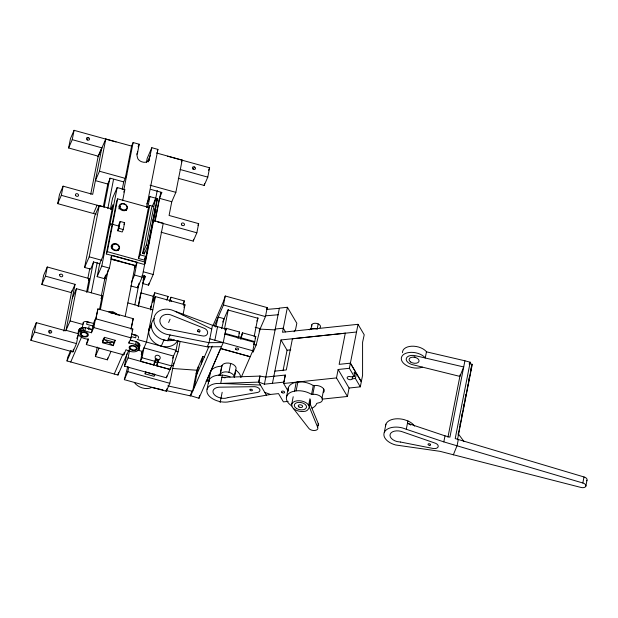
<?xml version="1.0" encoding="UTF-8"?>
<svg xmlns="http://www.w3.org/2000/svg" width="618" height="618" viewBox="0 0 618 618"><rect width="100%" height="100%" fill="white"/><g stroke="black" fill="none" stroke-linecap="round" stroke-linejoin="round"><path stroke-width="0.93" d="M151.425 327.022L151.541 323.716L148.884 329.827L148.768 333.133A15.427 12.368 23.5 0 0 161.275 346.157A15.427 12.368 23.5 0 0 177.335 341.036M253.264 350.267L253.071 352.121L256.153 345.037L260.209 328.66L255.164 327.262M224.844 334.5L225.925 329L212.492 325.269L171.464 309.888A15.427 12.368 23.5 0 0 154.083 317.768A15.427 12.368 23.5 0 0 166.196 334.23L209.062 342.681L223.245 342.565L252.816 350.769L254.485 342.333L224.913 334.129M148.93 160.649L151.827 147.702L157.93 149.401L146.505 207.656M190.661 395.744L198.988 398.247L223.245 342.565L224.821 334.639M149.618 159.073L147.733 161.398A6.628 5.315 23.5 0 1 143.353 162.21L141.445 161.677A6.628 5.315 23.5 0 1 137.814 158.656L136.987 155.582L139.235 144.226L133.133 142.549L131.588 146.095L125.253 178.363L99.467 171.232L95.388 180.611L107.787 184.033L110.321 178.208L123.716 181.908L126.798 174.817M208.706 381.414L208.915 380.356M210.197 373.836L210.645 371.503A15.427 9.077 11.1 0 1 221.229 366.227L222.063 365.501A7.231 4.256 11.1 0 1 230.715 363.454A7.231 4.256 11.1 0 1 235.921 369.332L234.361 377.297M78.78 331.804L76.485 343.593L72.878 351.905L30.9 340.317L32.723 330.978L36.338 322.666L65.925 330.823L75.048 284.334L45.469 276.161L41.854 284.473L71.433 292.654L75.048 284.334M30.9 340.317L34.515 332.005L36.338 322.666M178.278 178.301L204.172 185.446L204.535 183.577M204.172 185.446L207.787 177.127L209.61 167.795L167.632 156.207M198.988 398.247L199.521 395.535M41.854 284.473L43.654 275.311L47.269 266.999L89.239 278.602L86.543 292.337M96.145 214.261L57.706 203.646L59.506 194.485L63.121 186.165L92.7 194.346L101.816 147.849L72.236 139.66L68.621 147.972L98.2 156.169L101.816 147.849M68.621 147.972L70.46 138.641L74.075 130.321L116.037 141.939M45.469 276.161L47.269 266.999M57.706 203.646L61.321 195.327L63.121 186.165M72.236 139.66L74.075 130.321M90.738 194.214L98.2 156.169M63.886 331.124L71.788 290.815M78.432 333.743L66.026 330.313L70.104 320.935L76.431 288.691L102.217 295.821L99.506 309.657M99.467 171.232L105.794 138.988L131.588 146.095M100.039 263.786L93.712 262.04L90.63 269.131L84.596 267.463L94.654 216.145L99.282 205.5L112.561 209.178M128.853 350.004L117.968 375.041L66.999 360.951L67.702 357.358L70.63 350.622M84.596 267.463L89.216 256.825L99.282 205.5M72.878 351.905L73.411 349.216M87.926 278L89.757 268.629M86.327 344.558L88.59 339.352C84.056 338.819 75.504 336.462 78.903 330.027C81.375 325.145 88.405 328.614 92.097 329.479L93.928 322.256L95.512 318.718L132.816 329.031L131.078 337.884L128.876 343.106C145.771 344.697 138.741 356.71 126.01 349.695L123.747 354.902L86.327 344.558L88.104 338.672M78.262 333.318L79.274 329.162M103.299 206.93L107.787 184.033M78.625 332.445L79.374 331.711L80.023 328.428M87.547 291.897L93.48 261.646M104.118 207.432L109.865 178.131M79.374 331.711L80.456 331.163L81.097 327.88M81.028 334.083L81.483 331.766M82.202 328.104L83.275 322.611M80.456 331.163L81.792 330.839L82.433 327.555M81.792 330.839L83.291 330.761L83.94 327.478M91.294 292.801L97.204 262.65M107.81 208.575L113.542 179.367M83.291 330.761L84.859 330.939L85.508 327.656M110.776 257.945L111.928 255.296L109.417 268.119L104.79 278.757L97.165 276.648L99.722 263.616L102.804 256.524L112.97 204.697L110.916 209.425M110.421 209.069L112.553 198.193L117.181 187.555L124.805 189.664L122.65 200.657M87.416 334.825L87.779 332.994M88.498 329.332L89.031 326.59M97.165 276.648L101.792 266.01L117.181 187.555M154.824 211.704L155.829 209.402L145.469 262.202L144.465 264.512L106.304 253.959L116.663 201.159L117.659 198.849L149.463 207.64M106.304 253.959L107.308 251.657L117.659 198.849M84.859 330.939L91.456 332.762L92.097 329.479M91.456 332.762L93.774 327.571L95.512 318.718M95.666 319.267L97.914 308.907L133.194 318.664L131.155 329.054M95.875 319.305L97.914 308.907M104.882 277.042L104.828 278.988M101.406 295.636L105.523 275.033M122.217 189.541L123.716 181.908M100.386 309.494L108.135 269.981M123.87 189.741L133.133 142.549M117.775 230.769L119.119 223.894L120.186 221.453L124.62 222.673L123.268 229.548L122.209 231.997L117.775 230.769L118.841 228.328L120.186 221.453M118.308 229.548L119.653 222.673M111.024 351.387L107.354 359.83L95.373 356.516L97.227 347.084M103.314 339.004L102.588 342.696L113.287 345.655L115.133 340.286L104.434 337.328L102.997 340.649M104.434 337.328L102.588 342.696L114.732 342.341L104.033 339.382L113.287 345.655L113.689 343.6M107.354 359.83L107.725 357.946M125.184 316.354L135.149 265.547M111.039 259.019L135.551 265.547L134.523 267.911M131.325 282.426L134.531 275.056L137.041 262.233L112.862 255.551M147.764 207.594L149.919 196.601L157.544 198.71L154.206 215.728M154.786 209.309L155.744 207.107L146.064 256.47L144.473 260.139L138.455 258.478L148.135 209.116L149.734 205.446L153.171 206.397M138.455 258.478L140.047 254.809L149.734 205.446M117.968 375.041L118.494 372.345M142.642 253.442L151.541 208.057L155.234 199.568L156.848 200.008L147.941 245.4L144.249 253.89L142.642 253.442L146.327 244.952L155.234 199.568M123.747 354.902L124.226 352.438M130.753 285.933L137.528 287.803L137.899 285.941M144.249 253.89L144.62 251.997M134.824 304.836L139.073 283.168M155.589 198.934L157.258 190.452M130.946 329.015L133.194 318.664M144.473 260.139L145.014 257.351M128.876 343.106L129.201 341.46M170.421 367.602L170.05 369.471L156.725 365.771L157.25 363.09L159.174 359.437A2.65 2.124 23.5 0 0 159.753 356.462A2.65 2.124 23.5 0 0 156.161 355.466A2.65 2.124 23.5 0 0 155.574 358.44L155.35 361.437L153.812 364.968L140.471 361.298L142.016 357.752L143.948 347.903L173.527 356.076L171.595 365.926L166.435 377.791L124.465 366.165L126.868 353.921M144.465 264.512L145.021 261.677M137.528 287.803L142.155 277.165L145.122 262.047M145.493 260.155L145.863 258.262M146.79 253.534L147.717 248.807M148.644 244.087L149.571 239.359M151.055 231.796L151.425 229.904M152.909 222.341L153.279 220.456M143.075 280.726L143.971 276.146M124.465 366.165L128.081 357.861L129.664 349.796M138.131 306.598L140.827 292.862L153.604 296.393M154.886 221.19L159.374 198.301L161.908 192.468L150.954 189.44M138.517 305.987L144.45 275.736M155.087 221.522L160.834 192.221M173.774 363.021L169.796 383.299L166.335 391.271L124.349 379.668L127.764 366.582M124.349 379.668L127.818 371.688L128.722 367.092M135.466 344.929L136.114 341.646L130.344 340.047M142.001 275.389L145.616 276.385L142.534 283.477L148.575 285.145L148.93 283.314M136.833 345.562L137.482 342.279L136.114 341.646M137.953 346.366L138.602 343.083L137.482 342.279M138.756 347.277L139.398 343.994L138.602 343.083M148.575 285.145L153.194 274.508L163.26 223.191L152.507 220.224M138.811 350.051L139.822 344.96L139.398 343.994M139.197 349.185L139.822 344.96M140.471 361.298L142.41 351.426L137.984 350.205M150.529 310.027L153.225 296.308L154.763 292.762L168.096 296.447L167.184 299.251A2.65 2.124 23.5 0 0 166.342 300.016M156.393 152.947L182.171 160.101L175.852 192.345L171.773 201.723L169.077 215.458L198.656 223.639L196.856 232.801L193.241 241.113L161.012 232.198M154.763 292.762L152.862 302.434L155.404 296.601L184.975 304.782L182.99 314.933M155.404 296.601L146.481 342.071L141.661 353.164M145.114 373.844L145.887 372.075L154.879 374.562L154.106 376.331L145.114 373.844L145.57 371.534M153.812 364.968L154.338 362.287M154.261 375.559L154.562 374.021M156.725 365.771L158.787 359.56M169.718 301.7L171.008 297.25L184.342 300.935L183.476 305.338M193.241 241.113L193.604 239.282M166.435 377.791L166.806 375.922M166.335 391.271L166.806 388.838M172.6 358.201L176.06 350.244L177.829 341.244M171.541 365.362L173.225 365.825L178.084 351.827L180.101 341.569L177.575 340.866M204.488 356.988L202.766 356.509L196.787 370.236L192.631 391.318L190.622 395.929L165.802 390.499M194.176 387.772L198.332 366.69M201.283 364.025L202.766 356.509M212.492 325.269L209.062 342.681L207.246 346.845L168.281 339.089A15.427 12.368 23.5 0 0 171.178 339.035M214.245 326.234L223.484 304.983L225.246 296.007L267.223 307.609L265.462 316.594L259.127 331.163M207.061 389.278L210.645 371.503M224.404 329.317L228.289 309.494M226.196 328.297L225.191 333.426L238.517 337.111L239.521 332.02L226.196 328.297L225.47 329.966M208.529 383.345A15.427 9.077 11.1 0 1 219.498 375.08L220 375.095L221.738 366.242M220 375.095L222.063 365.501M230.105 376.918A15.427 9.077 11.1 0 0 222.333 375.118L220.703 383.43L216.818 383.461A15.427 9.077 11.1 0 0 207.772 394.106A15.427 9.077 11.1 0 0 227.324 402.048L270.491 394.462L278.533 393.612L283.407 401.87L288.181 401.368M220.139 402.581L222.163 392.283M228.977 372.306L230.715 363.454M240.796 338.919L242.434 332.832L255.775 336.47L254.763 341.607L253.674 344.11M240.896 339.158L242.434 332.832M234.207 377.158L235.597 370.074L236.014 370.313A15.427 9.077 11.1 0 1 240.672 377.351M254.16 336.547L257.868 317.667M273.859 376.231L265.81 377.088L259.884 376.084L258.695 382.109L266.482 395.311M260.417 385.037L220.703 383.43L258.849 382.102L260.039 376.076M258.849 382.102L264.419 384.18L279.367 308.127L287.416 307.277L296.833 323.26L295.535 329.68L294.068 331.781M264.419 384.18L272.461 383.33L280.997 339.946L356.516 332.013M287.416 307.277L282.511 332.252L358.031 324.319L364.218 334.801L362.581 342.295L362.581 375.304L360.317 386.837L349.077 388.027L338.139 369.487L349.379 368.297L354.307 376.656L350.815 376.795A2.65 1.56 11.1 0 0 347.355 377.165A2.65 1.56 11.1 0 0 348.683 379.413A2.65 1.56 11.1 0 0 352.144 379.05L352.77 376.254M283.036 370.7L287.069 350.228L280.997 339.946M288.204 391.225L283.647 383.5L285.3 375.056L273.851 376.269M285.307 375.026L283.909 382.125L272.461 383.33M286.551 396.787L288.289 387.934M291.735 404.203L293.195 396.725M294.547 391.171L296.2 382.179M292.02 406.057A15.427 9.077 11.1 0 1 292.638 391.557L296.13 390.854L297.868 382.001A15.427 9.077 11.1 0 1 312.924 385.338L314.539 385.477A7.231 4.256 11.1 0 1 322.279 387.509A7.231 4.256 11.1 0 1 323.623 392.391M310.908 329.379L311.804 324.798M317.127 329.425L318.208 323.932M308.645 405.261A8.907 5.245 11.1 0 0 297.266 400.773A8.907 5.245 11.1 0 0 292.214 406.992L308.552 428.019A4.898 2.881 11.1 0 0 314.801 430.491A4.898 2.881 11.1 0 0 317.582 427.069L308.645 405.261L309.927 398.718M323.762 389.116L322.032 397.969A7.231 4.256 11.1 0 0 312.801 394.33L311.542 394.462L313.28 385.609M310.537 399.769C309.726 404.28 310.027 411.542 303.585 411.48C299.939 411.758 296.092 410.8 293.311 408.351M309.966 403.732L310.306 402.009M312.801 394.33L314.539 385.477M317.582 427.069L318.262 423.6L309.857 403.214M321.993 399.151L347.424 396.47L336.486 377.922L338.139 369.487M345.284 333.195L339.143 364.35L350.383 363.175L361.329 381.708L356.385 373.396L354.052 373.627M349.379 368.297L358.031 324.319M347.424 396.47L349.077 388.027M354.307 376.656L355.311 371.565L350.383 363.168M360.317 386.837L355.389 378.486L356.385 373.396M587 480.232L585.818 486.266A4.04 2.379 11.1 0 1 581.02 487.455L439.993 451.325L395.659 444.983A15.427 9.077 11.1 0 1 384.272 432.515L385.902 424.203M585.818 486.266A4.04 2.379 11.1 0 0 582.828 482.998L443.817 441.885L406.289 429.271L407.919 420.958L404.195 419.645A15.427 9.077 11.1 0 0 385.508 426.536M402.503 352.7A12.939 7.617 11.1 0 1 411.557 346.219A12.939 7.617 11.1 0 1 426.119 351.356L426.459 351.843L425.246 358L424.914 357.513A12.939 7.617 11.1 0 0 407.308 352.824A12.939 7.617 11.1 0 0 403.222 362.921A12.939 7.617 11.1 0 0 420.827 367.617L422.248 367.092M443.817 441.885L444.999 435.852L407.471 423.237A15.427 9.077 11.1 0 1 410.7 425.045M447.934 437.25L460.225 374.639M426.459 351.843L464.914 360.796L449.927 437.165L444.999 435.852M464.914 360.796L470.198 362.21L455.211 438.579L584.01 476.965A4.04 2.379 11.1 0 1 586.629 480.781M458.17 434.099L458.541 432.206M460.016 424.651L460.387 422.766M461.87 415.211L462.241 413.318M463.168 408.598L464.095 403.878M465.022 399.158L465.949 394.438M467.432 386.883L467.803 384.991M468.722 380.271L469.649 375.551M470.576 370.831L471.503 366.111M458.185 435.095L471.704 366.165M457.49 439.699L472.276 364.334L469.178 363.477M458.324 439.406L457.142 445.439L453.318 454.887M582.828 482.998L584.01 476.965M146.358 162.596L147.208 158.339L151.827 147.702M223.245 342.565L214.886 340.24L217.559 326.675M215.752 327.061L218.231 317.057L224.125 318.687L221.646 328.691M469.278 364.512L470.198 362.21M132.067 330.815L132.816 329.031M181.437 161.808L182.171 160.101M87.161 140.031L88.328 137.551A1.615 1.298 23.5 0 1 89.247 139.792A1.615 1.298 23.5 0 1 86.613 139.243A1.615 1.298 23.5 0 1 87.918 137.466L88.25 137.536M98.1 156.678L105.794 138.988M93.496 213.527L97.103 205.215M49.255 332.886L50.336 330.391M72.352 298.069L76.431 288.691M138.092 146.845L139.235 144.226M136.717 154.261L137.744 151.897M123.739 192.113L124.805 189.664M109.131 227.339L110.668 223.816L118.98 226.111M88.513 280.263L89.239 278.602M147.563 161.677L150.305 155.365M148.274 161.87L148.961 160.294M123.909 224.303L124.62 222.673M157.312 150.823L157.93 149.401M66.999 360.951L71.503 350.591M76.756 338.502L78.262 335.049M70.722 361.978L81.607 336.941M100.981 298.664L102.217 295.821M146.713 203.971L149.919 196.601M156.107 201.707L156.848 200.008M156.833 200.348L157.544 198.71M112.283 313.573L112.97 311.997L113.921 312.275A6.628 5.315 23.5 0 1 116.717 314.199M95.373 356.516L99.042 348.073M134.253 268.058L135.28 265.694L111.024 259.228M135.504 265.779L137.041 262.233M114.052 342.774L115.133 340.286M193.125 169.324L194.523 166.937A1.615 1.298 23.5 0 1 195.041 169.216A1.615 1.298 23.5 0 1 192.468 168.328A1.615 1.298 23.5 0 1 194.129 166.798L194.207 166.829M114.245 374.014L122.882 354.153M208.521 170.282L209.61 167.795M150.344 307.949L151.425 305.454M150.576 307.702L151.325 305.98M151.487 325.215L148.606 331.263M141.221 354.438L142.31 351.943M197.93 225.3L198.656 223.639M167.331 298.208L168.096 296.447M169.479 300.765L171.008 297.25M168.629 322.511L170.066 319.212M161.275 346.157L163.932 340.039M154.724 361.399L155.875 358.757M155.373 362.218L156.462 359.722M183.106 303.77L184.342 300.935M170.097 334.925L167.594 340.665L163.693 339.97M183.894 307.277L184.975 304.782M225.246 296.007L223.276 301.939L212.978 325.624M196.138 373.542L197.683 369.997M196.848 374.207L208.899 346.559M190.105 395.767L192.113 391.155L192.631 391.318L212.298 346.173M222.673 322.024L227.911 309.981L258.108 318.332L256.918 321.066M225.199 330.661L225.925 329M237.984 338.347L238.517 337.111M266.489 309.294L267.223 307.609M255.049 338.146L255.775 336.47M241.375 377.034L252.816 350.769M238.988 333.241L239.521 332.02M471.889 365.223L472.276 364.334M139.452 346.768L139.838 345.902M119.251 207.455L119.691 206.906M119.737 206.852L120.41 206.404M157.25 363.09L157.636 362.967A2.65 2.124 23.5 0 0 158.123 362.642M197.466 331.379L197.698 331.31A1.29 1.035 23.5 0 1 198.934 331.673L199.15 331.905A1.29 1.035 23.5 0 1 199.305 332.175M297.868 382.001L294.377 382.704A15.427 9.077 11.1 0 0 288.189 390.321M275.257 329.039L283.307 328.189L285.524 331.943M345.253 333.202L292.414 338.78L286.312 369.927L274.856 371.132M287.069 350.228L290.746 349.842M354.052 372.631L355.852 372.438M283.647 383.5L336.486 377.922M352.268 378.811L355.389 378.486M266.93 309.402L279.483 308.328M265.67 315.821L278.224 314.747M264.767 392.391L270.491 394.462M225.076 377.837A15.427 9.077 11.1 0 0 221.885 377.405L259.884 376.084M207.246 346.845L221.437 346.729M218.455 375.149L222.333 375.118M205.941 381.151L209.618 381.175M221.885 377.405L225.67 377.552M259.931 329.131L275.164 329.896M172.128 368.459L196.787 370.236M167.81 385.895L192.113 391.155M162.998 389.896L151.781 387.463L149.015 388.343A12.939 10.375 23.5 0 1 134.376 382.565M112.97 311.997L112.005 311.742A6.628 5.315 23.5 0 0 108.783 312.005M137.273 339.514L176.06 350.244M180.047 169.479L207.787 177.127M150.058 185.222L175.852 192.345M159.374 198.301L171.773 201.723M61.321 195.327L102.41 206.682M157.621 221.947L196.856 232.801M118.841 228.328L123.268 229.548M146.327 244.952L147.941 245.4M140.047 254.809L146.064 256.47M107.308 251.657L145.469 262.202M111.31 258.88L121.004 261.553M89.216 256.825L101.607 260.248M143.337 271.781L153.194 274.508M101.792 266.01L109.417 268.119M134.531 275.056L142.155 277.165M223.484 304.983L265.462 316.594M127.941 302.936L152.808 309.811M241.437 337.922L254.763 341.607M253.627 344.334L256.153 345.037M209.819 338.842L214.886 340.24M110.352 312.847L113.117 313.612M114.956 314.122L119.568 315.396M94.554 323.747L87.146 321.7L86.644 324.265L93.905 326.273M131.534 333.967L136.161 335.25L135.659 337.814L131.124 336.563M93.774 327.571L131.078 337.884M175.558 351.132L178.084 351.827M87.826 328.56L92.368 329.819M130.491 340.356L132.306 340.858M142.016 357.752L155.35 361.437M158.262 362.241L171.595 365.926M34.515 332.005L76.485 343.593M128.081 357.861L170.05 369.471M208.822 380.472L206.968 379.962L220.626 348.552L250.205 356.725L220.672 348.49M127.818 371.688L169.796 383.299M70.104 320.935L82.997 324.512M406.289 429.271L402.565 427.957A15.427 9.077 11.1 0 0 384.272 432.515M175.195 311.41L211.742 329.07M311.542 394.462L311.186 394.191A15.427 9.077 11.1 0 0 296.13 390.854M170.483 299.939L170.784 300.248A2.65 2.124 23.5 0 1 171.256 301.368M458.571 434.207L463.948 441.491M78.903 330.027L78.942 330.978M318.262 423.6A4.898 2.881 11.1 0 1 318.17 425.825M322.032 397.969A7.231 4.256 11.1 0 1 317.93 403.013L316.655 403.461A15.427 9.077 11.1 0 1 312.098 408.112M241.545 336.771A2.65 1.56 11.1 0 1 238.394 336.656M220.325 374.346A7.231 4.256 11.1 0 1 228.057 372.09A7.231 4.256 11.1 0 1 234.4 377.088M319.931 327.756A4.457 2.619 11.1 0 0 319.521 324.767A4.457 2.619 11.1 0 0 314.863 323.276L313.805 323.423A4.457 2.619 11.1 0 0 311.851 326.18M309.224 329.819A6.466 3.808 11.1 0 1 316.354 328.853M174.284 339.699A15.427 12.368 23.5 0 1 155.342 334.941A15.427 12.368 23.5 0 1 154.268 318.579M407.919 420.958A15.427 9.077 11.1 0 1 414.616 426.111M415.366 357.096A5.075 2.99 11.1 0 1 414.068 356.841M155.218 358.811A2.65 2.124 23.5 0 1 158.54 360.541M148.884 329.827A15.427 12.368 23.5 0 1 150.931 325.454M155.272 359.746A1.615 1.298 23.5 0 1 157.621 360.781A1.615 1.298 23.5 0 1 156.199 362.326L155.798 362.241A1.615 1.298 23.5 0 1 154.809 361.522M119.019 206.767A4.303 3.445 23.5 0 1 119.815 206.242M126.412 209.68A4.303 3.445 23.5 0 1 126.381 210.599M111.178 246.752A4.303 3.445 23.5 0 1 112.932 245.918M118.316 248.722A4.303 3.445 23.5 0 1 118.532 250.584M83.306 323.616A3.237 1.9 11.1 0 1 85.099 321.545A3.237 1.9 11.1 0 1 89.116 322.828M133.743 335.165A3.237 1.9 11.1 0 1 137.613 335.914A3.237 1.9 11.1 0 1 138.185 338.309M111.348 247.741A3.654 2.928 23.5 0 1 111.835 247.138M118.115 249.61A3.654 2.928 23.5 0 1 118.092 250.398M118.957 208.954A3.654 2.928 23.5 0 1 118.988 208.173M126.018 209.324A3.654 2.928 23.5 0 1 125.995 210.105M80.301 333.218L80.116 333.828A4.156 2.449 11.1 0 0 83.515 336.802A4.156 2.449 11.1 0 0 88.142 335.69L88.328 335.08A4.156 2.449 11.1 0 0 84.929 332.105A4.156 2.449 11.1 0 0 80.301 333.218M59.745 274.778L59.652 275.033A1.615 1.298 23.5 0 0 61.63 276.802A1.615 1.298 23.5 0 0 62.387 274.755A1.615 1.298 23.5 0 0 59.768 274.716L59.745 274.778M463.709 366.953L459.877 376.393L412.283 364.62A7.98 4.697 11.1 0 1 406.389 358.17A7.98 4.697 11.1 0 1 415.852 355.813L463.709 366.953M129.533 346.466L129.201 347.046A4.156 2.449 11.1 0 0 131.974 350.197A4.156 2.449 11.1 0 0 136.949 349.541L137.281 348.969A4.156 2.449 11.1 0 0 134.508 345.81A4.156 2.449 11.1 0 0 129.533 346.466M250.174 389.386L249.996 389.533A1.29 0.765 11.1 0 0 250.622 390.638A1.29 0.765 11.1 0 0 252.322 390.476A1.29 0.765 11.1 0 0 251.696 389.379L251.379 389.278A1.29 0.765 11.1 0 0 250.174 389.386M228.196 397.552L225.215 398.316A9.231 5.431 11.1 0 1 213.511 393.566A9.231 5.431 11.1 0 1 218.926 387.192L253.45 386.683A4.898 2.881 11.1 0 1 259.66 389.201A4.898 2.881 11.1 0 1 256.787 392.584L228.196 397.552M198.393 329.718L198.1 329.803A1.29 1.035 23.5 0 0 197.783 331.248A1.29 1.035 23.5 0 0 199.537 331.758A1.29 1.035 23.5 0 0 199.846 330.313L199.629 330.074A1.29 1.035 23.5 0 0 198.393 329.718M429.974 445.261L429.665 445.308A1.29 0.765 11.1 0 1 428.421 444.975L428.212 444.79A1.29 0.765 11.1 0 1 428.622 443.778A1.29 0.765 11.1 0 1 430.383 444.249A1.29 0.765 11.1 0 1 429.974 445.261M123.129 203.786L122.233 203.84A3.654 2.928 23.5 0 0 121.244 208.869L122.032 209.386A3.654 2.928 23.5 0 0 126.991 207.81A3.654 2.928 23.5 0 0 123.129 203.786M114.678 244.11L114.33 244.133A3.654 2.928 23.5 0 0 113.341 249.154L114.129 249.672A3.654 2.928 23.5 0 0 119.089 248.096A3.654 2.928 23.5 0 0 115.226 244.071L114.678 244.11M170.722 329.718L167.254 329.348A9.231 7.401 23.5 0 1 160 319.491A9.231 7.401 23.5 0 1 170.406 314.771L203.731 328.096A4.898 3.932 23.5 0 1 207.578 333.326A4.898 3.932 23.5 0 1 202.063 335.829L170.722 329.718M400.534 442.04L397.05 441.569A9.231 5.431 11.1 0 1 390.228 434.099A9.231 5.431 11.1 0 1 401.175 431.372L434.5 442.913A4.898 2.881 11.1 0 1 438.116 446.876A4.898 2.881 11.1 0 1 432.306 448.32L400.534 442.04M49.919 332.971L49.602 332.855A1.615 1.298 23.5 0 1 49.085 330.576A1.615 1.298 23.5 0 1 51.657 331.464A1.615 1.298 23.5 0 1 49.996 332.994L49.919 332.971M296.57 408.513A6.211 3.654 11.1 0 0 306.482 407.471A6.211 3.654 11.1 0 0 298.224 402.395A6.211 3.654 11.1 0 0 296.57 408.513M299.042 406.984A2.233 1.313 11.1 0 0 302.604 406.605A2.233 1.313 11.1 0 0 299.637 404.782A2.233 1.313 11.1 0 0 299.042 406.984M282.032 392.685A1.615 0.95 11.1 0 0 284.612 392.415A1.615 0.95 11.1 0 0 282.457 391.094A1.615 0.95 11.1 0 0 282.032 392.685M235.921 349.518A1.615 0.95 11.2 0 0 238.587 349.394A1.615 0.95 11.2 0 0 236.594 347.98A1.615 0.95 11.2 0 0 235.921 349.518M410.591 361.955A5.075 2.99 11.1 0 0 418.934 361.561A5.075 2.99 11.1 0 0 412.685 357.134A5.075 2.99 11.1 0 0 410.591 361.955M75.705 195.612A1.615 1.298 23.5 0 0 78.409 195.759A1.615 1.298 23.5 0 0 76.817 193.666A1.615 1.298 23.5 0 0 75.705 195.612M181.661 224.906A1.615 1.298 23.5 0 0 184.373 225.052A1.615 1.298 23.5 0 0 182.781 222.951A1.615 1.298 23.5 0 0 181.661 224.906M119.869 208.76A4.303 3.445 23.5 0 0 127.069 209.139A4.303 3.445 23.5 0 0 122.835 203.561A4.303 3.445 23.5 0 0 119.869 208.76M112.028 248.745A4.303 3.445 23.5 0 0 119.228 249.124A4.303 3.445 23.5 0 0 114.994 243.546A4.303 3.445 23.5 0 0 112.028 248.745M131.024 349.108A3.237 1.9 11.1 0 0 136.339 348.861A3.237 1.9 11.1 0 0 132.36 346.041A3.237 1.9 11.1 0 0 131.024 349.108M82.009 335.559A3.237 1.9 11.1 0 0 87.323 335.311A3.237 1.9 11.1 0 0 83.337 332.492A3.237 1.9 11.1 0 0 82.009 335.559"/></g></svg>
